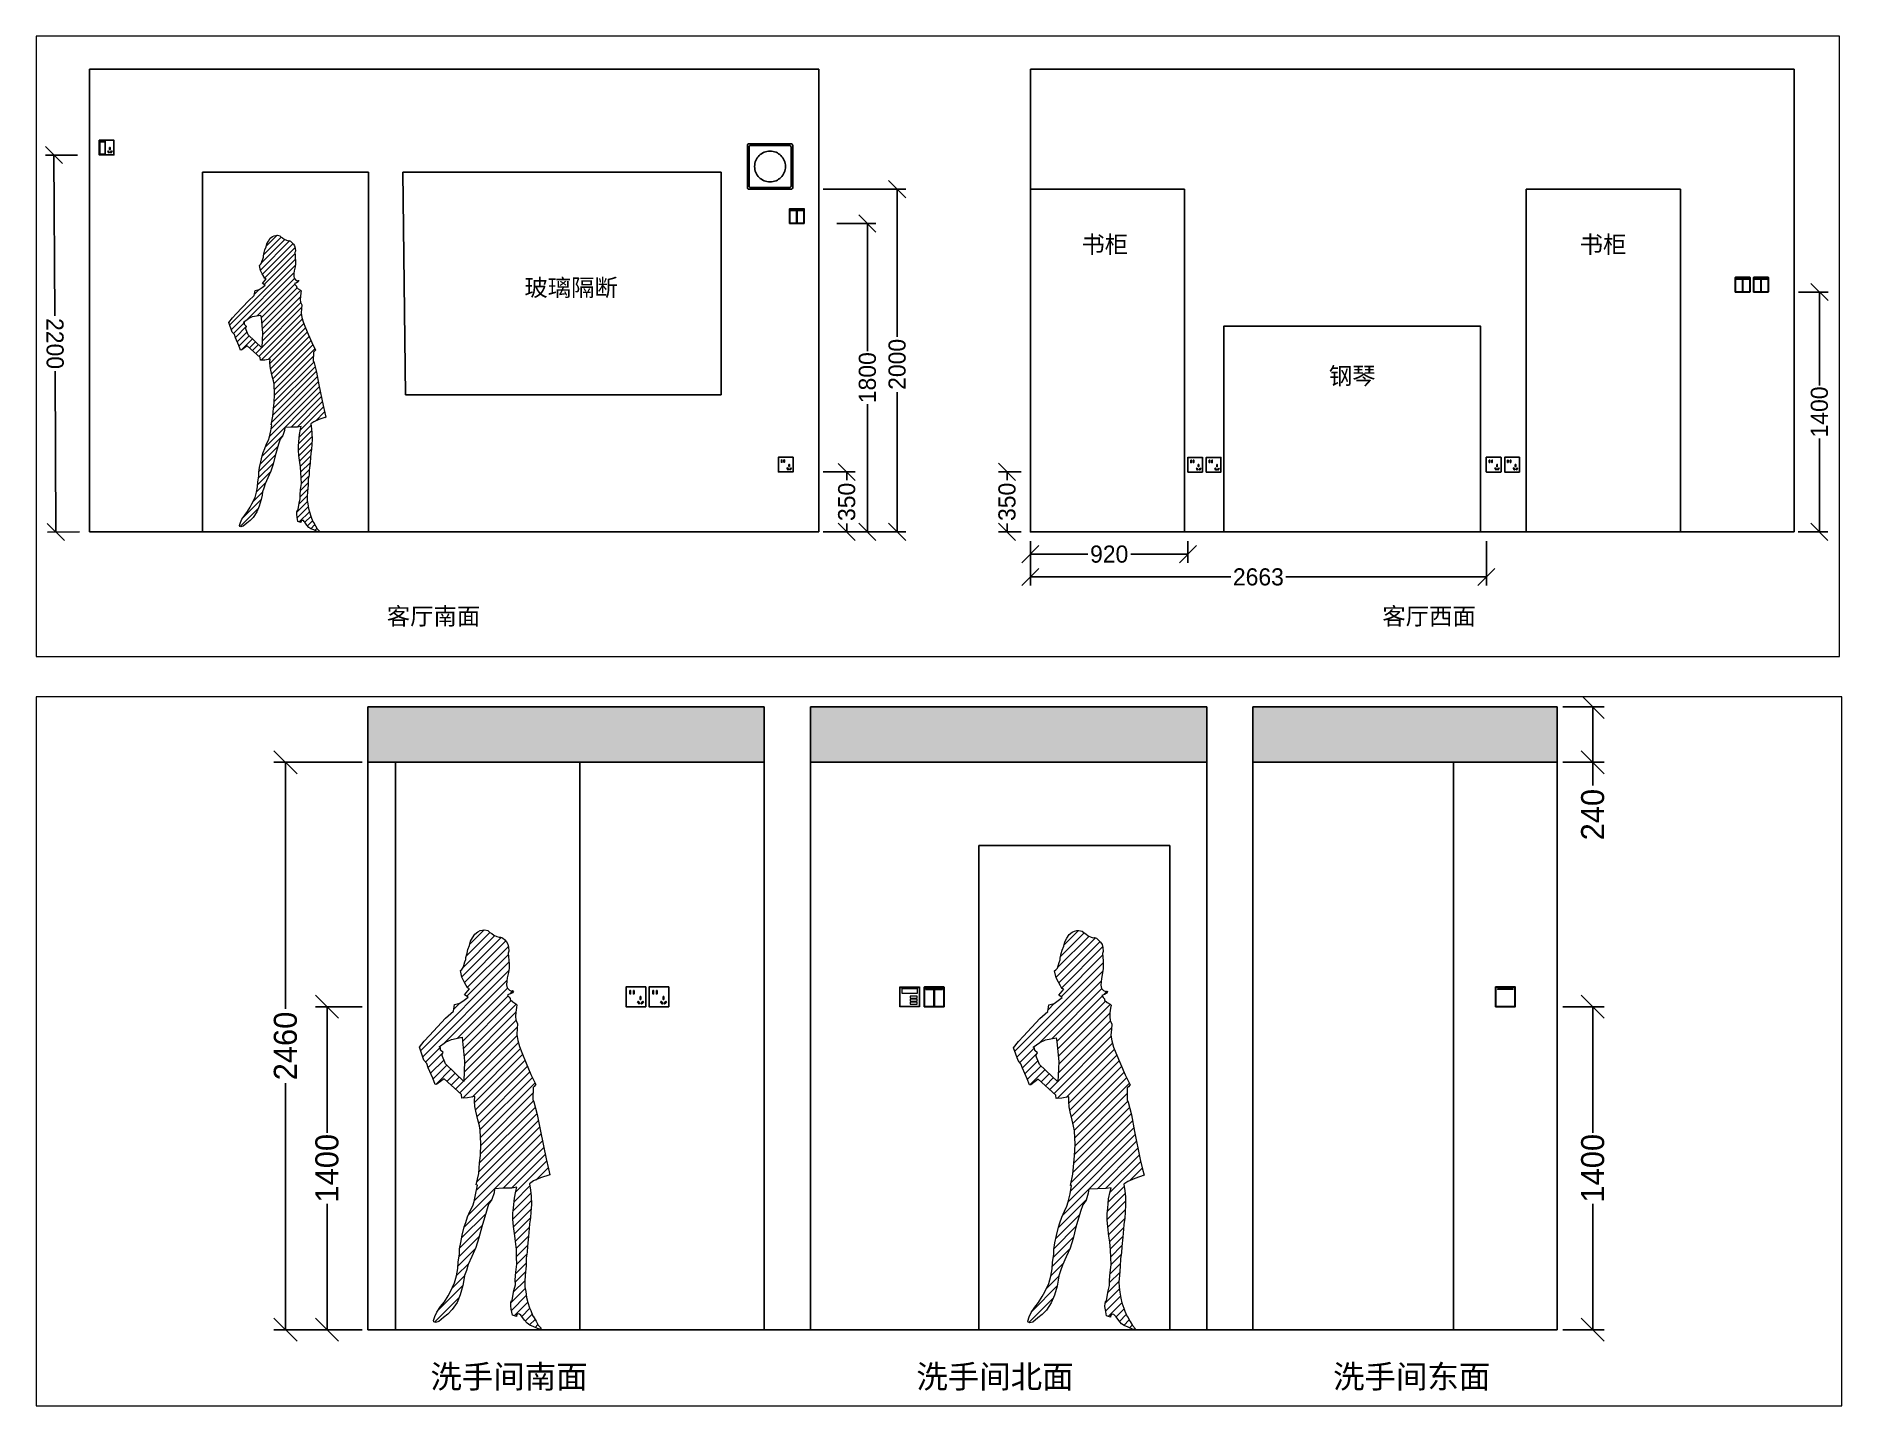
# Paper-space layout 'drawing room & main bath room outside' of a CAD drawing. Header units: millimetres. Extents: x 0 to 261, y 0 to 198.
# The model-space entities are those that its viewports show. They can reach past a viewport. Long polylines and large blocks are cut down to what shows.
import ezdxf

# ---------------------------------------------------------------- set-up
doc = ezdxf.new("R2010")
doc.units = ezdxf.units.MM
doc.linetypes.add('ACAD_ISO03W100', pattern=[30, 12, -18])
for name, color, linetype in [('blocks', 253, 'Continuous'), ('dim', 7, 'Continuous'), ('lighting', 6, 'Continuous'), ('strong current', 1, 'Continuous'), ('wall', 7, 'Continuous'), ('windows', 140, 'Continuous')]:
    doc.layers.add(name, color=color, linetype=linetype)
doc.styles.get("Standard").update_dxf_attribs({"font": 'Heiti SC.ttf'})
doc.dimstyles.new('副本 ISO-25', dxfattribs={"dimscale": 40, "dimtxt": 2.5, "dimasz": 2.5, "dimexe": 1.25, "dimexo": 0.625, "dimgap": 0.63, "dimtad": 0, "dimdec": 0, "dimtxsty": 'Standard', "dimblk": 'OBLIQUE', "dimblk1": 'OBLIQUE', "dimblk2": 'OBLIQUE', "dimcen": 2.5, "dimadec": 0, "dimazin": 0, "dimtfac": 1, "dimtdec": 0, "dimtmove": 0, "dimatfit": 3, "dimfxl": 1, "dimarcsym": 0})

# ---------------------------------------------------------------- blocks, each defined once
blk = doc.blocks.new('socket-3 with switch')
at = {"layer": 'strong current'}
for points in [[(-43, 85.4, -0.414214), (-42.4, 86), (42.4, 86, -0.414214), (43, 85.4), (43, 0.6, -0.414214), (42.4, 0), (-42.4, 0, -0.414214), (-43, 0.6)], [(-40, 82.6, -0.414214), (-39.6, 83), (-8.4, 83, -0.414214), (-8, 82.6), (-8, 4.4, -0.414214), (-8.4, 4), (-39.6, 4, -0.414214), (-40, 4.4)], [(-36, 78.6, -0.414214), (-35.6, 79), (-12.4, 79, -0.414214), (-12, 78.6), (-12, 76.4, -0.414214), (-12.4, 76), (-35.6, 76, -0.414214), (-36, 76.4)]]:
    blk.add_lwpolyline(points, format="xyb", close=True, dxfattribs=at)
for points in [[(6.8, 22.1), (9.2, 23.9), (16.2, 13.9), (13.8, 12.1)], [(18, 44), (21, 44), (21, 32), (18, 32)], [(29.8, 23.9), (32.2, 22.1), (25.2, 12.1), (22.8, 13.9)]]:
    blk.add_lwpolyline(points, close=True, dxfattribs=at)
blk = doc.blocks.new('_Oblique')
at = {"color": 0, "linetype": 'ByBlock', "lineweight": -2}
blk.add_line((-0.5, -0.5), (0.5, 0.5), dxfattribs=at)
blk = doc.blocks.new('*D371')
at = {"layer": 'dim', "color": 0, "lineweight": -2, "transparency": 16777216}
for p, q in [((-2099.9, -3160.3), (-2287.7, -3161.2)), ((-2237.7, -3161), (-2232.9, -4099.4)), ((-2226.3, -5360.8), (-2231.2, -4422.4)), ((-2088.5, -5360.1), (-2276.3, -5361.1))]:
    blk.add_line(p, q, dxfattribs=at)
at = {"layer": 'dim', "color": 0, "lineweight": -2, "transparency": 16777216, "xscale": 100, "yscale": 100, "zscale": 100}
for p, rotation in [((-2237.7, -3161), 90.2982431235085), ((-2226.3, -5360.8), 270.2982431235085)]:
    blk.add_blockref('_Oblique', p, dxfattribs=dict(at, rotation=rotation))
at = {"layer": 'dim', "color": 0, "transparency": 16777216, "insert": (-2232, -4260.9), "char_height": 100, "attachment_point": 5, "rotation": 270.29824}
blk.add_mtext('2200', dxfattribs=at)
blk = doc.blocks.new('switch - 2 gang 2 way')
at = {"transparency": 33554687}
blk.add_lwpolyline([(-43, 85.4, -0.414214), (-42.4, 86), (42.4, 86, -0.414214), (43, 85.4), (43, 0.6, -0.414214), (42.4, 0), (-42.4, 0, -0.414214), (-43, 0.6)], format="xyb", close=True, dxfattribs=at)
for points in [[(-41.4, 84.5), (-1.3, 84.5), (-1.3, 1.6), (-41.4, 1.6)], [(-36.2, 78.9), (-6.5, 78.9), (-6.5, 75.8), (-36.2, 75.8)], [(1.1, 84.5), (41.2, 84.5), (41.2, 1.6), (1.1, 1.6)], [(6.3, 78.9), (36, 78.9), (36, 75.8), (6.3, 75.8)]]:
    blk.add_lwpolyline(points, close=True, dxfattribs=at)
blk = doc.blocks.new('*D372')
at = {"layer": 'dim', "color": 0, "lineweight": -2, "transparency": 16777216}
for p, q in [((2333.9, -3560), (2563.1, -3560)), ((2513.1, -3560), (2513.1, -4305.9)), ((2513.1, -5360), (2513.1, -4614.1)), ((2333.9, -5360), (2563.1, -5360))]:
    blk.add_line(p, q, dxfattribs=at)
at = {"layer": 'dim', "color": 0, "lineweight": -2, "transparency": 16777216, "xscale": 100, "yscale": 100, "zscale": 100}
for p, rotation in [((2513.1, -3560), 90), ((2513.1, -5360), 270)]:
    blk.add_blockref('_Oblique', p, dxfattribs=dict(at, rotation=rotation))
at = {"layer": 'dim', "color": 0, "transparency": 16777216, "insert": (2513.1, -4460), "char_height": 100, "attachment_point": 5, "rotation": 90}
blk.add_mtext('1800', dxfattribs=at)
blk = doc.blocks.new('*D373')
at = {"layer": 'dim', "color": 0, "lineweight": -2, "transparency": 16777216}
for p, q in [((2254.4, -5010), (2442.4, -5010)), ((2392.4, -5010), (2392.4, -5058.2)), ((2392.4, -5360), (2392.4, -5311.8)), ((2254.4, -5360), (2442.4, -5360))]:
    blk.add_line(p, q, dxfattribs=at)
at = {"layer": 'dim', "color": 0, "lineweight": -2, "transparency": 16777216, "xscale": 100, "yscale": 100, "zscale": 100}
for p, rotation in [((2392.4, -5010), 90), ((2392.4, -5360), 270)]:
    blk.add_blockref('_Oblique', p, dxfattribs=dict(at, rotation=rotation))
at = {"layer": 'dim', "color": 0, "transparency": 16777216, "insert": (2392.4, -5185), "char_height": 100, "attachment_point": 5, "rotation": 90}
blk.add_mtext('350', dxfattribs=at)
blk = doc.blocks.new('socket-5')
at = {"layer": 'strong current'}
blk.add_lwpolyline([(-43, 85.4, -0.414214), (-42.4, 86), (42.4, 86, -0.414214), (43, 85.4), (43, 0.6, -0.414214), (42.4, 0), (-42.4, 0, -0.414214), (-43, 0.6)], format="xyb", close=True, dxfattribs=at)
for points in [[(-26, 70), (-23, 70), (-23, 56), (-26, 56)], [(-11, 70), (-8, 70), (-8, 56), (-11, 56)], [(6.8, 22.1), (9.2, 23.9), (16.2, 13.9), (13.8, 12.1)], [(18, 44), (21, 44), (21, 32), (18, 32)], [(29.8, 23.9), (32.2, 22.1), (25.2, 12.1), (22.8, 13.9)]]:
    blk.add_lwpolyline(points, close=True, dxfattribs=at)
blk = doc.blocks.new('*D374')
at = {"layer": 'dim', "color": 0, "lineweight": -2, "transparency": 16777216}
for p, q in [((3464.9, -5413.6), (3464.9, -5540.4)), ((4385.3, -5413.6), (4385.3, -5540.4)), ((3464.9, -5490.4), (3799.5, -5490.4)), ((4385.3, -5490.4), (4050.7, -5490.4))]:
    blk.add_line(p, q, dxfattribs=at)
at = {"layer": 'dim', "color": 0, "lineweight": -2, "transparency": 16777216, "xscale": 100, "yscale": 100, "zscale": 100, "rotation": 180}
blk.add_blockref('_Oblique', (3464.9, -5490.4), dxfattribs=at)
at = {"layer": 'dim', "color": 0, "lineweight": -2, "transparency": 16777216, "xscale": 100, "yscale": 100, "zscale": 100}
blk.add_blockref('_Oblique', (4385.3, -5490.4), dxfattribs=at)
at = {"layer": 'dim', "color": 0, "transparency": 16777216, "insert": (3925.1, -5490.4), "char_height": 100, "attachment_point": 5}
blk.add_mtext('920', dxfattribs=at)
blk = doc.blocks.new('*D375')
at = {"color": 0, "lineweight": -2, "transparency": 16777216}
for p, q in [((3410.9, -5009.7), (3278.6, -5009.7)), ((3328.6, -5009.7), (3328.6, -5058)), ((3328.6, -5360), (3328.6, -5311.6)), ((3410.9, -5360), (3278.6, -5360))]:
    blk.add_line(p, q, dxfattribs=at)
at = {"color": 0, "lineweight": -2, "transparency": 16777216, "xscale": 100, "yscale": 100, "zscale": 100}
for p, rotation in [((3328.6, -5009.7), 90), ((3328.6, -5360), 270)]:
    blk.add_blockref('_Oblique', p, dxfattribs=dict(at, rotation=rotation))
at = {"color": 0, "transparency": 16777216, "insert": (3328.6, -5184.8), "char_height": 100, "attachment_point": 5, "rotation": 90}
blk.add_mtext('350', dxfattribs=at)
blk = doc.blocks.new('*D376')
at = {"layer": 'dim', "color": 0, "lineweight": -2, "transparency": 16777216}
for p, q in [((3464.9, -5413.6), (3464.9, -5673.4)), ((6128.1, -5413.5), (6128.1, -5673.4)), ((3464.9, -5623.4), (4636.2, -5623.4)), ((6128.1, -5623.4), (4956.7, -5623.4))]:
    blk.add_line(p, q, dxfattribs=at)
at = {"layer": 'dim', "color": 0, "lineweight": -2, "transparency": 16777216, "xscale": 100, "yscale": 100, "zscale": 100, "rotation": 180}
blk.add_blockref('_Oblique', (3464.9, -5623.4), dxfattribs=at)
at = {"layer": 'dim', "color": 0, "lineweight": -2, "transparency": 16777216, "xscale": 100, "yscale": 100, "zscale": 100}
blk.add_blockref('_Oblique', (6128.1, -5623.4), dxfattribs=at)
at = {"layer": 'dim', "color": 0, "transparency": 16777216, "insert": (4796.5, -5623.4), "char_height": 100, "attachment_point": 5}
blk.add_mtext('2663', dxfattribs=at)
blk = doc.blocks.new('*D377')
at = {"layer": 'dim', "color": 0, "lineweight": -2, "transparency": 16777216}
for p, q in [((7950.4, -3960.2), (8123.4, -3960.3)), ((8073.4, -3960.2), (8073.2, -4506.1)), ((8072.9, -5360.1), (8073.1, -4814.2)), ((7949.9, -5360), (8122.9, -5360.1))]:
    blk.add_line(p, q, dxfattribs=at)
at = {"layer": 'dim', "color": 0, "lineweight": -2, "transparency": 16777216, "xscale": 100, "yscale": 100, "zscale": 100}
for p, rotation in [((8073.4, -3960.2), 89.97802054994662), ((8072.9, -5360.1), 269.9780205499466)]:
    blk.add_blockref('_Oblique', p, dxfattribs=dict(at, rotation=rotation))
at = {"layer": 'dim', "color": 0, "transparency": 16777216, "insert": (8073.1, -4660.1), "char_height": 100, "attachment_point": 5, "rotation": 89.97802}
blk.add_mtext('1400', dxfattribs=at)
blk = doc.blocks.new('A$C559E771F')
at = {"lineweight": 0, "ltscale": 3, "transparency": 33554559}
for p, q in [((219, 1668.6), (281.2, 1730.8)), ((253.6, 1723.2), (264.3, 1727.6)), ((264.3, 1727.6), (274.3, 1730.3)), ((274.3, 1730.3), (283.4, 1730.9)), ((283.4, 1730.9), (297.2, 1727.7)), ((297.2, 1727.7), (305.7, 1719.8)), ((184.1, 1527.6), (354.8, 1698.3)), ((190.8, 1569.7), (327.2, 1706.1)), ((195.4, 1503.5), (374.7, 1682.8)), ((203.9, 1618.1), (305.7, 1719.9)), ((206.8, 1630), (210.3, 1645.3)), ((207.9, 1480.7), (386.1, 1658.8)), ((210.3, 1645.3), (217.5, 1662.6)), ((217.5, 1662.6), (222.2, 1681.3)), ((222.2, 1681.3), (230.4, 1697)), ((230.4, 1697), (241.1, 1712.9)), ((241.1, 1712.9), (253.6, 1723.2)), ((305.7, 1719.8), (313.5, 1715.4)), ((313.5, 1715.4), (323.3, 1707.8)), ((323.3, 1707.8), (336.5, 1701.8)), ((336.5, 1701.8), (345.5, 1699)), ((345.5, 1699), (351.5, 1699.6)), ((351.5, 1699.6), (360, 1696.4)), ((360, 1696.4), (370.3, 1687.5)), ((370.3, 1687.5), (377.5, 1679.7)), ((377.5, 1679.7), (383.5, 1669.3)), ((383.5, 1669.3), (386.6, 1656.4)), ((386.6, 1656.4), (388.2, 1638.5)), ((5.1, 1207.2), (388.5, 1590.6)), ((183.6, 1559.2), (190.2, 1567.6)), ((190.2, 1567.6), (193, 1576.7)), ((193, 1576.7), (197.7, 1592.1)), ((197.7, 1592.1), (201.2, 1602.7)), ((201.2, 1602.7), (202.1, 1610.9)), ((202.1, 1610.9), (206.8, 1630)), ((205.8, 1443.3), (385.6, 1623.1)), ((388.2, 1638.5), (385.1, 1630.1)), ((385.1, 1630.1), (386.3, 1614.4)), ((386.3, 1614.4), (387.9, 1599.3)), ((387.9, 1599.3), (389.1, 1582.7)), ((389.1, 1582.7), (388.8, 1564.8)), ((14.3, 1181), (387.2, 1553.9)), ((110.8, 1242.2), (379.9, 1511.3)), ((177.7, 1554.8), (183.6, 1559.2)), ((184.6, 1525.6), (177.7, 1554.8)), ((194, 1505.8), (184.6, 1525.6)), ((203.4, 1490.1), (194, 1505.8)), ((208.7, 1479.1), (203.4, 1490.1)), ((379.7, 1508.4), (378.5, 1492.7)), ((378.5, 1492.7), (381.3, 1479.5)), ((380.7, 1522.5), (379.7, 1508.4)), ((386, 1546.3), (380.7, 1522.5)), ((388.8, 1564.8), (386, 1546.3)), ((149.1, 1386.6), (175.9, 1413.4)), ((152.8, 1407.5), (176.1, 1413.4)), ((165.2, 1261.2), (382.3, 1478.4)), ((176.1, 1413.4), (193.6, 1426.2)), ((187.7, 1248.3), (384.5, 1445.1)), ((190.8, 1216.1), (398.8, 1424.1)), ((193.6, 1426.2), (211.2, 1439.6)), ((196.1, 1450), (217.8, 1475.9)), ((211.2, 1439.6), (196.1, 1450)), ((217.8, 1475.9), (208.7, 1479.1)), ((381.3, 1479.5), (390.4, 1469.5)), ((394.5, 1453.1), (382.8, 1449.1)), ((382.8, 1449.1), (385, 1443.8)), ((385, 1443.8), (389.1, 1439.7)), ((389.1, 1439.7), (394.4, 1433.7)), ((390.4, 1469.5), (399.8, 1465.7)), ((391.4, 1452.1), (406, 1466.6)), ((394.4, 1433.7), (394.1, 1428.4)), ((394.1, 1428.4), (405.4, 1418.3)), ((404.2, 1458.4), (394.5, 1453.1)), ((399.8, 1465.7), (403.9, 1467.5)), ((403.9, 1467.5), (407.6, 1465.9)), ((407.6, 1465.9), (404.2, 1458.4)), ((405.4, 1418.3), (418.3, 1410.7)), ((418.3, 1410.7), (422.7, 1406)), ((43.3, 1272.3), (113.6, 1348.5)), ((113.6, 1348.5), (147.8, 1379)), ((147.8, 1379), (152.8, 1407.5)), ((193.9, 1183.9), (419.5, 1409.4)), ((194.1, 1113.3), (419.6, 1338.9)), ((195.6, 1150.2), (417.6, 1372.2)), ((417.7, 1373.7), (417, 1355.8)), ((417, 1355.8), (418.9, 1340.7)), ((420.8, 1394), (417.7, 1373.7)), ((418.9, 1340.7), (425.5, 1324.1)), ((422.7, 1406), (420.8, 1394)), ((21, 1248.5), (43.3, 1272.3)), ((113.9, 1244.3), (138.7, 1255.8)), ((138.7, 1255.8), (185, 1265.3)), ((175.4, 1023.9), (423.2, 1271.7)), ((185, 1265.3), (187.6, 1248.7)), ((192.5, 1076.4), (424.8, 1308.7)), ((424.5, 1302.8), (422.3, 1276.7)), ((422.3, 1276.7), (426.7, 1251.6)), ((425.5, 1324.1), (424.5, 1302.8)), ((0, 1222), (21, 1248.5)), ((19.4, 1166), (0, 1222)), ((26.5, 1157.9), (90.2, 1221.6)), ((37.7, 1133.7), (103.4, 1199.4)), ((85, 1224.2), (113.9, 1244.3)), ((91, 1221.2), (85, 1224.2)), ((91.6, 1209.9), (91, 1221.2)), ((103.5, 1199.2), (91.6, 1209.9)), ((96.6, 1188.9), (103.5, 1199.2)), ((112.9, 1149.6), (96.6, 1188.9)), ((187.6, 1248.7), (196.1, 1161.4)), ((188.3, 1001.4), (429.2, 1242.4)), ((228.5, 1006.3), (437.5, 1215.3)), ((239.7, 982.1), (447.6, 1190)), ((426.7, 1251.6), (433.9, 1224.6)), ((433.9, 1224.6), (443.7, 1199.5)), ((443.7, 1199.5), (463.1, 1152.6)), ((31.7, 1151.9), (19.4, 1166)), ((37.9, 1133), (31.7, 1151.9)), ((58, 1087.8), (37.9, 1133)), ((48.5, 1109.2), (105.9, 1166.6)), ((59.2, 1084.5), (118.8, 1144.1)), ((70.8, 1060.8), (136.9, 1126.9)), ((192.4, 1074.2), (112.9, 1149.6)), ((119.5, 1074.1), (155.1, 1109.6)), ((196.1, 1161.4), (192.4, 1074.2)), ((243.6, 950.7), (458, 1165.1)), ((250.1, 921.9), (468.4, 1140.1)), ((257.2, 893.6), (478.9, 1115.3)), ((463.1, 1152.6), (483.5, 1104.2)), ((483.5, 1104.2), (505.1, 1060.9)), ((68.1, 1060.4), (58, 1087.8)), ((75, 1061.3), (68.1, 1060.4)), ((106.7, 1085.7), (75, 1061.3)), ((183.2, 1016.9), (106.7, 1085.7)), ((138.1, 1057.4), (173.2, 1092.4)), ((156.8, 1040.7), (191.3, 1075.2)), ((263.6, 864.7), (490.1, 1091.1)), ((265.4, 831.1), (501.8, 1067.5)), ((266.4, 796.7), (492.8, 1023.1)), ((493.2, 1048.1), (492.3, 996)), ((498.2, 1052.1), (493.2, 1048.1)), ((503.5, 1059.1), (498.2, 1052.1)), ((505.1, 1060.9), (503.5, 1059.1)), ((184.5, 1001.2), (183.2, 1016.9)), ((209.2, 1002.7), (184.5, 1001.2)), ((240, 1008.5), (209.2, 1002.7)), ((239.4, 989.4), (240, 1008.5)), ((240.3, 965.5), (239.4, 989.4)), ((245, 944.2), (240.3, 965.5)), ((253.5, 907.4), (245, 944.2)), ((261.3, 720.9), (503.1, 962.7)), ((264.7, 759.7), (495.1, 990.1)), ((492.3, 996), (497, 985.9)), ((497, 985.9), (511.4, 931)), ((246.9, 600.5), (521.7, 875.3)), ((249.1, 638), (516.2, 905.1)), ((260.4, 882), (253.5, 907.4)), ((257.9, 682.2), (510.4, 934.7)), ((264.1, 861.9), (260.4, 882)), ((266.6, 802.9), (264.1, 861.9)), ((511.4, 931), (524.9, 858.5)), ((213.2, 496.1), (533.5, 816.3)), ((237.5, 555.7), (527.5, 845.7)), ((264.4, 752.7), (266.6, 802.9)), ((363.4, 610.8), (539.5, 787)), ((524.9, 858.5), (549.6, 737.6)), ((257.2, 674.1), (261.3, 721.1)), ((261.3, 721.1), (264.4, 752.7)), ((399.1, 611.2), (545.5, 757.7)), ((418, 594.8), (551.7, 728.5)), ((549.6, 737.6), (559.4, 694.9)), ((246.2, 625.2), (257.2, 674.1)), ((495.3, 642.2), (477.8, 630.3)), ((477.8, 630.3), (481.8, 601.8)), ((525.8, 655.2), (495.3, 642.2)), ((504.8, 646.2), (558.3, 699.7)), ((565.9, 668.8), (525.8, 655.2)), ((559.4, 694.9), (565.9, 668.8)), ((561.1, 667.2), (565.3, 671.4)), ((193.9, 441.4), (314.4, 561.9)), ((231.1, 534.3), (237.1, 553.7)), ((237.1, 553.7), (244.6, 588.8)), ((244.6, 588.8), (251.5, 623.9)), ((251.5, 623.9), (246.2, 625.2)), ((314.3, 561.5), (299.8, 541.2)), ((324, 590.9), (314.3, 561.5)), ((325.9, 608.5), (324, 590.9)), ((362, 610.8), (325.9, 608.5)), ((401.2, 611.3), (362, 610.8)), ((422.9, 614.9), (401.2, 611.3)), ((405.9, 476.6), (485.3, 556)), ((406.9, 513), (483.3, 589.4)), ((408.1, 525.9), (412.2, 567.3)), ((410.7, 552.1), (479.2, 620.6)), ((412.2, 567.3), (418.8, 598.3)), ((418.8, 598.3), (422.9, 614.9)), ((481.8, 601.8), (485, 576.1)), ((485, 576.1), (485.6, 540.6)), ((183, 395.2), (286.6, 498.7)), ((201, 462.6), (209.2, 486.7)), ((209.2, 486.7), (220.5, 512.7)), ((220.5, 512.7), (231.1, 534.3)), ((290.4, 511.7), (270.3, 443.5)), ((299.8, 541.2), (290.4, 511.7)), ((405.9, 502.1), (408.1, 525.9)), ((405.9, 476.1), (405.9, 502.1)), ((408.7, 444.7), (405.9, 476.1)), ((408.8, 444.1), (484.6, 519.9)), ((412.7, 412.7), (482, 482)), ((482.1, 482.9), (477.7, 456)), ((484, 508.9), (482.1, 482.9)), ((485.6, 540.6), (484, 508.9)), ((172.7, 314.1), (259.8, 401.2)), ((175.3, 352.1), (271.9, 448.6)), ((179, 375.8), (185.6, 407.5)), ((185.6, 407.5), (194.4, 443.5)), ((194.4, 443.5), (201, 462.6)), ((258.4, 395.5), (245.2, 353.2)), ((270.3, 443.5), (258.4, 395.5)), ((413.7, 404.5), (408.7, 444.7)), ((417.5, 379.4), (413.7, 404.5)), ((417.1, 381.8), (477.1, 441.7)), ((420.3, 349.6), (473.9, 403.1)), ((473.6, 400.8), (469.6, 359.7)), ((476.8, 435.6), (473.6, 400.8)), ((477.7, 456), (476.8, 435.6)), ((167.6, 273.7), (243.6, 349.7)), ((168.6, 291.5), (174.6, 325)), ((174.6, 347.6), (179, 375.8)), ((174.6, 325), (174.6, 347.6)), ((227.9, 315.1), (211.6, 279.4)), ((245.2, 353.2), (227.9, 315.1)), ((420.6, 345.8), (417.5, 379.4)), ((421.2, 312.3), (420.6, 345.8)), ((421.2, 315.1), (470, 363.9)), ((423.1, 281.6), (466.6, 325.2)), ((468, 333.1), (463.6, 307.4)), ((469.6, 359.7), (468, 333.1)), ((161.4, 231.3), (167.1, 263.3)), ((161.6, 232.3), (214.1, 284.8)), ((167.1, 263.3), (168.6, 291.5)), ((203.8, 254), (195.6, 232.4)), ((211.6, 279.4), (203.8, 254)), ((415.6, 213.8), (419, 247)), ((415.8, 203.7), (460, 247.8)), ((418.5, 241.7), (463, 286.2)), ((419, 247), (423.1, 280.9)), ((423.1, 280.9), (421.2, 312.3)), ((462.6, 274.1), (458.6, 234)), ((463.6, 307.4), (462.6, 274.1)), ((79.9, 79.9), (189.1, 189.1)), ((124.4, 143.7), (134.7, 163.4)), ((134.7, 163.4), (152.6, 200.3)), ((141, 176.4), (195.4, 230.8)), ((152.6, 200.3), (161.4, 231.3)), ((189, 188.5), (177.4, 148.8)), ((193.4, 213.6), (189, 188.5)), ((195.6, 232.4), (193.4, 213.6)), ((397, 114.2), (459.1, 176.3)), ((405.8, 142.7), (409.6, 167.4)), ((408.6, 161.2), (457.2, 209.7)), ((409.6, 167.4), (416.2, 191.5)), ((416.2, 191.5), (415.6, 213.8)), ((458.6, 234), (457, 206.4)), ((457, 206.4), (457.9, 183.5)), ((457.9, 183.5), (461.4, 162.5)), ((461.4, 162.5), (464.8, 136.4)), ((65.7, 30.4), (172.4, 137.1)), ((75.7, 74), (92.2, 97.4)), ((92.2, 97.4), (108.4, 118)), ((108.4, 118), (124.4, 143.7)), ((142.2, 84.3), (123.7, 65.3)), ((163.3, 115.6), (142.2, 84.3)), ((177.4, 148.8), (163.3, 115.6)), ((396.1, 100.4), (397, 114.8)), ((398.6, 86.2), (396.1, 100.4)), ((397, 114.8), (399.5, 124.2)), ((403.3, 59.9), (398.6, 86.2)), ((399.5, 81.3), (463.6, 145.4)), ((399.5, 124.2), (402.7, 124.5)), ((402.7, 124.5), (405.8, 142.7)), ((411, 57.4), (470, 116.5)), ((444.1, 55.2), (479, 90.1)), ((464.8, 136.4), (470.1, 116)), ((470.1, 116), (478.3, 92.1)), ((478.3, 92.1), (482.7, 80.2)), ((482.7, 80.2), (492.4, 56)), ((61.3, 36.7), (67.2, 54.6)), ((63.2, 31.4), (61.3, 36.7)), ((70.4, 28.5), (63.2, 31.4)), ((67.2, 54.6), (75.7, 74)), ((83.6, 32.5), (70.4, 28.5)), ((105.2, 50.9), (83.6, 32.5)), ((123.7, 65.3), (105.2, 50.9)), ((420.6, 54.4), (403.3, 59.9)), ((420.9, 59.8), (420.6, 54.4)), ((424.3, 65.1), (420.9, 59.8)), ((429.3, 66.3), (424.3, 65.1)), ((434.7, 65.4), (429.3, 66.3)), ((439.4, 60.3), (434.7, 65.4)), ((444.1, 55.3), (439.4, 60.3)), ((455.7, 38.6), (444.1, 55.3)), ((467.3, 25.4), (455.7, 38.6)), ((459, 34.8), (488.9, 64.7)), ((478.9, 17.2), (467.3, 25.4)), ((477.7, 18), (501.8, 42.1)), ((496.2, 10.5), (478.9, 17.2)), ((492.4, 56), (493.7, 56.3)), ((493.7, 56.3), (505.9, 34.9)), ((519.1, 0), (496.2, 10.5)), ((502.5, 7.6), (514.4, 19.5)), ((505.9, 34.9), (515.6, 17.3)), ((515.6, 17.3), (528.5, 3.4)), ((525.7, 0), (519.1, 0)), ((528.5, 3.4), (525.7, 0))]:
    blk.add_line(p, q, dxfattribs=at)
blk = doc.blocks.new('*D378')
at = {"layer": 'dim', "color": 0, "lineweight": -2, "transparency": 16777216}
for p, q in [((10122.8, -3960), (9920.7, -3960)), ((9970.7, -3960), (9970.7, -4505.9)), ((9970.7, -5360), (9970.7, -4814.1)), ((10122.8, -5360), (9920.7, -5360))]:
    blk.add_line(p, q, dxfattribs=at)
at = {"layer": 'dim', "color": 0, "lineweight": -2, "transparency": 16777216, "xscale": 100, "yscale": 100, "zscale": 100}
for p, rotation in [((9970.7, -3960), 90), ((9970.7, -5360), 270)]:
    blk.add_blockref('_Oblique', p, dxfattribs=dict(at, rotation=rotation))
at = {"layer": 'dim', "color": 0, "transparency": 16777216, "insert": (9970.7, -4660), "char_height": 100, "attachment_point": 5, "rotation": 90}
blk.add_mtext('1400', dxfattribs=at)
blk = doc.blocks.new('*D379')
at = {"layer": 'dim', "color": 0, "lineweight": -2, "transparency": 16777216}
for p, q in [((10122.8, -2900), (9740.5, -2900)), ((9790.5, -2900), (9790.5, -3968.5)), ((9790.5, -5360), (9790.5, -4291.5)), ((10122.8, -5360), (9740.5, -5360))]:
    blk.add_line(p, q, dxfattribs=at)
at = {"layer": 'dim', "color": 0, "lineweight": -2, "transparency": 16777216, "xscale": 100, "yscale": 100, "zscale": 100}
for p, rotation in [((9790.5, -2900), 90), ((9790.5, -5360), 270)]:
    blk.add_blockref('_Oblique', p, dxfattribs=dict(at, rotation=rotation))
at = {"layer": 'dim', "color": 0, "transparency": 16777216, "insert": (9790.5, -4130), "char_height": 100, "attachment_point": 5, "rotation": 90}
blk.add_mtext('2460', dxfattribs=at)
blk = doc.blocks.new('switch - 1 gang')
at = {"transparency": 33554687}
blk.add_lwpolyline([(-43, 85.4, -0.414214), (-42.4, 86), (42.4, 86, -0.414214), (43, 85.4), (43, 0.6, -0.414214), (42.4, 0), (-42.4, 0, -0.414214), (-43, 0.6)], format="xyb", close=True, dxfattribs=at)
for points in [[(-41.4, 84.5), (41, 84.5), (41, 1.6), (-41.4, 1.6)], [(-33, 78.9), (32.6, 78.9), (32.6, 75.8), (-33, 75.8)]]:
    blk.add_lwpolyline(points, close=True, dxfattribs=at)
blk = doc.blocks.new('*D384')
at = {"layer": 'dim', "color": 0, "lineweight": -2, "transparency": 16777216}
for p, q in [((15332.8, -3960), (15512, -3960)), ((15462, -3960), (15462, -4505.9)), ((15462, -5360), (15462, -4814.1)), ((15332.8, -5360), (15512, -5360))]:
    blk.add_line(p, q, dxfattribs=at)
at = {"layer": 'dim', "color": 0, "lineweight": -2, "transparency": 16777216, "xscale": 100, "yscale": 100, "zscale": 100}
for p, rotation in [((15462, -3960), 90), ((15462, -5360), 270)]:
    blk.add_blockref('_Oblique', p, dxfattribs=dict(at, rotation=rotation))
at = {"layer": 'dim', "color": 0, "transparency": 16777216, "insert": (15462, -4660), "char_height": 100, "attachment_point": 5, "rotation": 90}
blk.add_mtext('1400', dxfattribs=at)
blk = doc.blocks.new('air fresher')
at = {"transparency": 33554687}
for points in [[(-132.5, 257, -0.414214), (-124.5, 265), (124.5, 265, -0.414214), (132.5, 257), (132.5, 8, -0.414214), (124.5, 0), (-124.5, 0, -0.414214), (-132.5, 8)], [(-114.5, 255), (114.5, 255, -0.414214), (122.5, 247), (122.5, 18, -0.414214), (114.5, 10), (-114.5, 10, -0.414214), (-122.5, 18), (-122.5, 247, -0.414214)]]:
    blk.add_lwpolyline(points, format="xyb", close=True, dxfattribs=at)
at = {"linetype": 'ACAD_ISO03W100', "transparency": 33554559}
blk.add_circle((0, 132.5), 90, dxfattribs=at)
blk = doc.blocks.new('*D392')
at = {"layer": 'dim', "color": 0, "lineweight": -2, "transparency": 16777216}
for p, q in [((2254.4, -3360), (2736.9, -3360)), ((2686.9, -3360), (2686.9, -4220.7)), ((2686.9, -5360), (2686.9, -4543.8)), ((2254.4, -5360), (2736.9, -5360))]:
    blk.add_line(p, q, dxfattribs=at)
at = {"layer": 'dim', "color": 0, "lineweight": -2, "transparency": 16777216, "xscale": 100, "yscale": 100, "zscale": 100}
for p, rotation in [((2686.9, -3360), 90), ((2686.9, -5360), 270)]:
    blk.add_blockref('_Oblique', p, dxfattribs=dict(at, rotation=rotation))
at = {"layer": 'dim', "color": 0, "transparency": 16777216, "insert": (2686.9, -4382.2), "char_height": 100, "attachment_point": 5, "rotation": 90}
blk.add_mtext('2000', dxfattribs=at)
blk = doc.blocks.new('*D412')
at = {"layer": 'wall', "color": 0, "lineweight": -2, "transparency": 16777216}
for p, q in [((15332.8, -2660), (15512, -2660)), ((15462, -2660), (15462, -2900)), ((15332.8, -2900), (15512, -2900)), ((15462, -2900), (15462, -3000))]:
    blk.add_line(p, q, dxfattribs=at)
at = {"layer": 'wall', "color": 0, "lineweight": -2, "transparency": 16777216, "xscale": 100, "yscale": 100, "zscale": 100}
for p, rotation in [((15462, -2660), 90), ((15462, -2900), 270)]:
    blk.add_blockref('_Oblique', p, dxfattribs=dict(at, rotation=rotation))
at = {"layer": 'wall', "color": 0, "transparency": 16777216, "insert": (15462, -3126.8), "char_height": 100, "attachment_point": 5, "rotation": 90}
blk.add_mtext('240', dxfattribs=at)

msp = doc.modelspace()

# ---------------------------------------------------------------- hatches: boundary and pattern name
at = {"layer": 'wall', "transparency": 33554559}
h = msp.add_hatch(dxfattribs=at)
h.set_pattern_fill('AR-HBONE', color=256)
h.paths.add_polyline_path([(11867.8, -2660), (10147.8, -2660), (10147.8, -2900), (11867.8, -2900)])
h.paths.add_polyline_path([(13787.8, -2660), (12067.8, -2660), (12067.8, -2900), (13787.8, -2900)])
h.paths.add_polyline_path([(15307.8, -2660), (13987.8, -2660), (13987.8, -2900), (15307.8, -2900)])
h.paths.add_polyline_path([(19441.4, -2660), (17241.4, -2660), (17241.4, -2900), (19441.4, -2900)])
h.paths.add_polyline_path([(21573.1, -2660), (20041.4, -2660), (20041.4, -2900), (21520.8, -2900)])
h.paths.add_polyline_path([(22321.4, -2660), (21573.1, -2660), (21520.8, -2900), (22321.4, -2900)])
h.paths.add_polyline_path([(25021.4, -2660), (22821.4, -2660), (22821.4, -2900), (24737.6, -2887.7, -0.414214), (24737, -2887.1), (24737, -2801.7), (24823, -2801.7), (24823, -2900), (25021.4, -2900)])

# ---------------------------------------------------------------- linework, layer by layer
at = {"transparency": 33554687}
for p, q in [((-2030.6, -2660), (2229.4, -2660)), ((-2030.6, -5360), (-2030.6, -2660)), ((2229.4, -5360), (2229.4, -2660)), ((3464.9, -5360, 20), (3464.9, -2660, 20)), ((3464.9, -2660, 20), (7924.9, -2660, 20)), ((7924.9, -5360, 20), (7924.9, -2660, 20)), ((10147.8, -2660, 40), (11867.8, -2660, 40)), ((10147.8, -2660, 40), (10147.8, -5360, 40)), ((11867.8, -2660, 40), (11867.8, -5360, 40)), ((12067.8, -2660, 40), (12067.8, -5360, 40)), ((12067.8, -2660, 40), (13787.8, -2660, 40)), ((13787.8, -2660, 40), (13787.8, -5360, 40)), ((13987.8, -2660, 40), (13987.8, -5360, 40)), ((13987.8, -2660, 40), (15307.8, -2660, 40)), ((15307.8, -2660, 40), (15307.8, -5360, 40)), ((10147.8, -2900, 40), (11867.8, -2900, 40)), ((10267.8, -2900, 40), (10267.8, -5360, 40)), ((11067.8, -2900, 40), (11067.8, -5360, 40)), ((12067.8, -2900, 40), (13787.8, -2900, 40)), ((13987.8, -2900, 40), (15307.8, -2900, 40)), ((14857.8, -2900, 40), (14857.8, -5360, 40)), ((-1370.6, -5360.2), (-1370.6, -3260)), ((-1370.6, -3260), (-400.6, -3260)), ((-400.6, -5360.2), (-400.6, -3260)), ((-200.6, -3260), (1659.4, -3260)), ((-185.6, -4560), (-200.6, -3260)), ((1659.4, -4560), (1659.4, -3260)), ((12797.8, -3260, 40), (13627.8, -3260, 40)), ((12797.8, -3260, 40), (12797.8, -5360, 40)), ((13627.8, -3260, 40), (13627.8, -5360, 40)), ((-185.6, -4560), (1659.4, -4560)), ((-2030.6, -5360), (2229.4, -5360)), ((3464.9, -5360, 20), (7924.9, -5360, 20)), ((10147.8, -5360, 40), (15307.8, -5360, 40))]:
    msp.add_line(p, q, dxfattribs=at)
at = {"layer": 'blocks', "transparency": 33554687}
for points, elevation in [([(3464.9, -3360), (4364.9, -3360), (4364.9, -5360), (3464.9, -5360)], 20), ([(6361, -3360), (7261, -3360), (7261, -5360), (6361, -5360)], 40), ([(4594.1, -5360), (6094.1, -5360), (6094.1, -4160), (4594.1, -4160)], 20)]:
    msp.add_lwpolyline(points, close=True, dxfattribs=dict(at, elevation=elevation))
at = {"layer": 'lighting', "lineweight": 5, "elevation": 40}
msp.add_lwpolyline([(12455.4, -3874.8, -0.414214), (12456, -3874.2), (12540.8, -3874.2, -0.414214), (12541.4, -3874.8), (12541.4, -3959.6, -0.414214), (12540.8, -3960.2), (12456, -3960.2, -0.414214), (12455.4, -3959.6)], format="xyb", close=True, dxfattribs=at)
for points in [[(12457, -3875.7), (12539.5, -3875.7), (12539.5, -3958.6), (12457, -3958.6)], [(12465.5, -3881.3), (12531, -3881.3), (12531, -3901.7), (12465.5, -3901.7)], [(12531, -3913.9), (12499.9, -3913.9), (12499.9, -3922.4), (12531, -3922.4)], [(12531, -3927.1), (12499.9, -3927.1), (12499.9, -3935.6), (12531, -3935.6)], [(12531, -3940.2), (12499.9, -3940.2), (12499.9, -3948.7), (12531, -3948.7)]]:
    msp.add_lwpolyline(points, close=True, dxfattribs=at)

# ---------------------------------------------------------------- block references
at = {"transparency": 33554687}
msp.add_blockref('socket-3 with switch', (-1930.6, -3160.1, -1.2), dxfattribs=at)
at = {"layer": 'blocks', "transparency": 33554687}
for name, p in [('air fresher', (1944.4, -3360, 20)), ('A$C559E771F', (-1216, -5359.5)), ('A$C559E771F', (10371.5, -5357.5))]:
    msp.add_blockref(name, p, dxfattribs=at)
at = {"layer": 'blocks', "lineweight": 5, "transparency": 33554687}
msp.add_blockref('A$C559E771F', (12949.5, -5359.5, 40), dxfattribs=at)
at = {"layer": 'lighting', "transparency": 33554687}
for name, p in [('switch - 2 gang 2 way', (7624.8, -3960.2, -0.1)), ('switch - 2 gang 2 way', (7731.9, -3960.2, 20)), ('switch - 1 gang', (15082.9, -3959.7))]:
    msp.add_blockref(name, p, dxfattribs=at)
at = {"layer": 'lighting', "lineweight": 5, "transparency": 33554687}
msp.add_blockref('switch - 2 gang 2 way', (12604.8, -3960.2, 40), dxfattribs=at)
at = {"layer": 'strong current', "transparency": 33554687}
for name, p in [('switch - 2 gang 2 way', (2101, -3560, 20)), ('socket-5', (11310.8, -3960, 40)), ('socket-5', (11410.8, -3960, 40)), ('socket-5', (2036.4, -5010)), ('socket-5', (4427.3, -5011.4, -10.8)), ('socket-5', (4535.1, -5011.4, -10.8)), ('socket-5', (6170.5, -5010.6, 39.9)), ('socket-5', (6278.3, -5010.6, 39.9))]:
    msp.add_blockref(name, p, dxfattribs=at)

# ---------------------------------------------------------------- texts
at = {"transparency": 33554687, "char_height": 100, "attachment_point": 1}
for s, insert in [('洗手间南面', (10419.3, -5513.6, 20)), ('洗手间北面', (12527.5, -5513.6, 20)), ('洗手间东面', (14335.3, -5513.6, 20)), ('客厅南面', (-294, -5802.1))]:
    msp.add_mtext_dynamic_manual_height_columns(s, width=796.512, gutter_width=500, heights=[0], dxfattribs=dict(at, insert=insert))
at = {"layer": 'blocks', "transparency": 33554687, "char_height": 100, "attachment_point": 1}
for s, insert in [('\\pxqc;书柜', (3642.3, -3632.4)), ('\\pxqc;书柜', (6552.3, -3632.4)), ('\\pxqc;钢琴', (5087.3, -4399.2))]:
    msp.add_mtext_dynamic_manual_height_columns(s, width=514.384, gutter_width=500, heights=[0], dxfattribs=dict(at, insert=insert))
at = {"layer": 'dim', "transparency": 33554687, "insert": (5520.6, -5802.1, 20), "char_height": 100, "attachment_point": 1}
msp.add_mtext_dynamic_manual_height_columns('客厅西面', width=796.512, gutter_width=500, heights=[0], dxfattribs=at)
at = {"layer": 'windows', "transparency": 33554687, "insert": (509.9, -3884.2), "char_height": 100, "attachment_point": 1}
msp.add_mtext_dynamic_manual_height_columns('玻璃隔断', width=543.612, gutter_width=500, heights=[0], dxfattribs=at)

# ---------------------------------------------------------------- dimensions: what is measured, and where the dimension line sits
at = {"transparency": 33554687}
dim = msp.add_linear_dim(base=(3328.6, -5009.7), p1=(3435.9, -5360, 40), p2=(3435.9, -5009.7, 40), angle=90, dimstyle='副本 ISO-25', dxfattribs=at)
dim.commit()
dim.dimension.update_dxf_attribs({"geometry": '*D375', "text_midpoint": (3328.6, -5184.8)})
at = {"layer": 'dim', "transparency": 33554687}
for base, p1, p2, picture, middle in [((9790.5, -2900), (10147.8, -5360, 40), (10147.8, -2900, 40), '*D379', (9790.5, -4130)), ((9970.7, -3960), (10147.8, -5360, 40), (10147.8, -3960, 40), '*D378', (9970.7, -4660)), ((15462, -3960), (15307.8, -5360, 40), (15307.8, -3960, 40), '*D384', (15462, -4660))]:
    dim = msp.add_linear_dim(base=base, p1=p1, p2=p2, angle=90, dimstyle='副本 ISO-25', dxfattribs=at)
    dim.commit()
    dim.dimension.update_dxf_attribs({"geometry": picture, "text_midpoint": middle})
for p1, p2, distance, picture, middle in [((-2063.5, -5360, 20), (-2074.9, -3160.1, -1.2), 162.8, '*D371', (-2232, -4260.9)), ((7924.9, -5360, 20), (7925.4, -3960.2, -0.1), -148, '*D377', (8073.1, -4660.1))]:
    dim = msp.add_aligned_dim(p1=p1, p2=p2, distance=distance, dimstyle='副本 ISO-25', dxfattribs=at)
    dim.commit()
    dim.dimension.update_dxf_attribs({"geometry": picture, "text_midpoint": middle})
for base, p1, p2, picture, middle in [((2686.9, -3360), (2229.4, -5360, 20), (2229.4, -3360, 20), '*D392', (2686.9, -4382.2)), ((2513.1, -3560), (2308.9, -5360, 20), (2308.9, -3560, 20), '*D372', (2513.1, -4460)), ((2392.4, -5010), (2229.4, -5360, 20), (2229.4, -5010, 20), '*D373', (2392.4, -5185))]:
    dim = msp.add_linear_dim(base=base, p1=p1, p2=p2, angle=90, dimstyle='副本 ISO-25', dxfattribs=at)
    dim.commit()
    dim.dimension.update_dxf_attribs({"geometry": picture, "text_midpoint": middle, "dimtype": 160})
for base, p2, picture, middle in [((6128.1, -5623.4), (6128.1, -5388.5, 39.9), '*D376', (4796.5, -5623.4)), ((4385.3, -5490.4), (4385.3, -5388.6, 40), '*D374', (3925.1, -5490.4))]:
    dim = msp.add_linear_dim(base=base, p1=(3464.9, -5388.6, 40), p2=p2, dimstyle='副本 ISO-25', dxfattribs=at)
    dim.commit()
    dim.dimension.update_dxf_attribs({"geometry": picture, "text_midpoint": middle})
at = {"layer": 'wall', "transparency": 33554687}
dim = msp.add_linear_dim(base=(15462, -2900), p1=(15307.8, -2660, 40), p2=(15307.8, -2900, 40), angle=90, dimstyle='副本 ISO-25', dxfattribs=at)
dim.commit()
dim.dimension.update_dxf_attribs({"geometry": '*D412', "text_midpoint": (15462, -3126.8)})

psp = doc.layouts.new('drawing room & main bath room outside')

# ---------------------------------------------------------------- viewports
at = {"layer": 'wall', "transparency": 33554687, "view_target_point": (7521.99, 7062.84)}
psp.add_viewport(center=(130.59, 153.23), size=(260.77, 89.6616), view_center_point=(-4598.15, -11339.73), view_height=3621.2137, dxfattribs=at)
psp.add_viewport(center=(130.77, 51.33), size=(261.13, 102.4702), view_center_point=(5103.66, -11216.2), view_height=3074.2185, status=3, dxfattribs=at)

doc.saveas('drawing.dxf')
